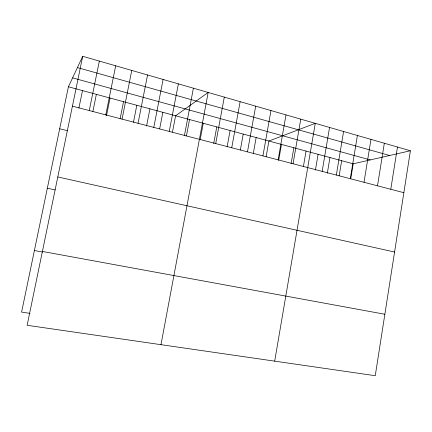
<?xml version="1.0" encoding="UTF-8"?>
<svg xmlns="http://www.w3.org/2000/svg" width="432" height="432" viewBox="0 0 432 432"><rect width="100%" height="100%" fill="white"/><g stroke="black" fill="none" stroke-linecap="round" stroke-linejoin="round"><path stroke-width="0.65" d="M410.4 150.752L375.257 375.71L27.146 325.291L82.717 56.29L410.4 150.752L353.203 163.814L68.413 86.783L21.6 312.104L30.013 313.378M390.787 189.275L397.467 147.026M377.509 185.814L384.329 143.235M364.014 182.288L370.975 139.385M350.293 178.708L357.394 135.47M350.714 178.961L353.203 163.814M339.131 175.937L341.663 160.693M327.321 173.254L329.962 157.529M336.344 175.063L343.591 131.495M315.409 170.149L318.092 154.321M322.159 171.364L329.557 127.445M303.442 166.336L306.056 151.065M274.693 361.147L315.284 123.331L268.904 141.016L266.128 156.713M293.053 163.766L300.769 119.146M291.119 163.523L293.852 147.76M278.122 159.867L286 114.89M278.689 160.277L281.47 144.412M262.931 155.898L270.977 110.56M247.471 151.864L255.69 106.153M253.33 153.376L256.16 137.565M240.349 149.985L243.227 134.071M227.097 146.929L230.099 130.518M231.736 147.755L240.133 101.666M213.721 143.44L216.778 126.916M215.719 143.575L224.3 97.103M160.979 344.677L208.175 92.459L175.592 115.776L172.471 132.1M200.2 139.622L203.256 123.26M184.448 135.41L193.396 88.193M186.413 136.026L189.529 119.545M169.241 131.441L178.367 83.862M159.673 128.758L162.848 112.325M146.567 126.031L149.92 108.832M153.781 127.408L163.091 79.456M133.456 122.321L136.814 105.284M138.056 123.298L147.555 74.979M122.067 119.124L131.755 70.427M120.107 118.838L123.52 101.693M105.802 114.88L115.69 65.794M106.488 115.684L110.036 98.042M89.251 110.56L99.344 61.085M92.885 111.445L96.363 94.343M78.872 108.189L82.49 90.59M68.413 86.783L82.717 56.29M42.401 251.446L384.858 314.253M34.393 250.533L42.682 252.05M47.342 188.212L55.215 189.913M57.791 176.958L394.578 252.034M59.686 128.774L67.446 130.702M72.414 106.164L403.85 192.688M72.598 77.868L370.262 159.921M77.425 67.57L389.615 155.498"/></g></svg>
